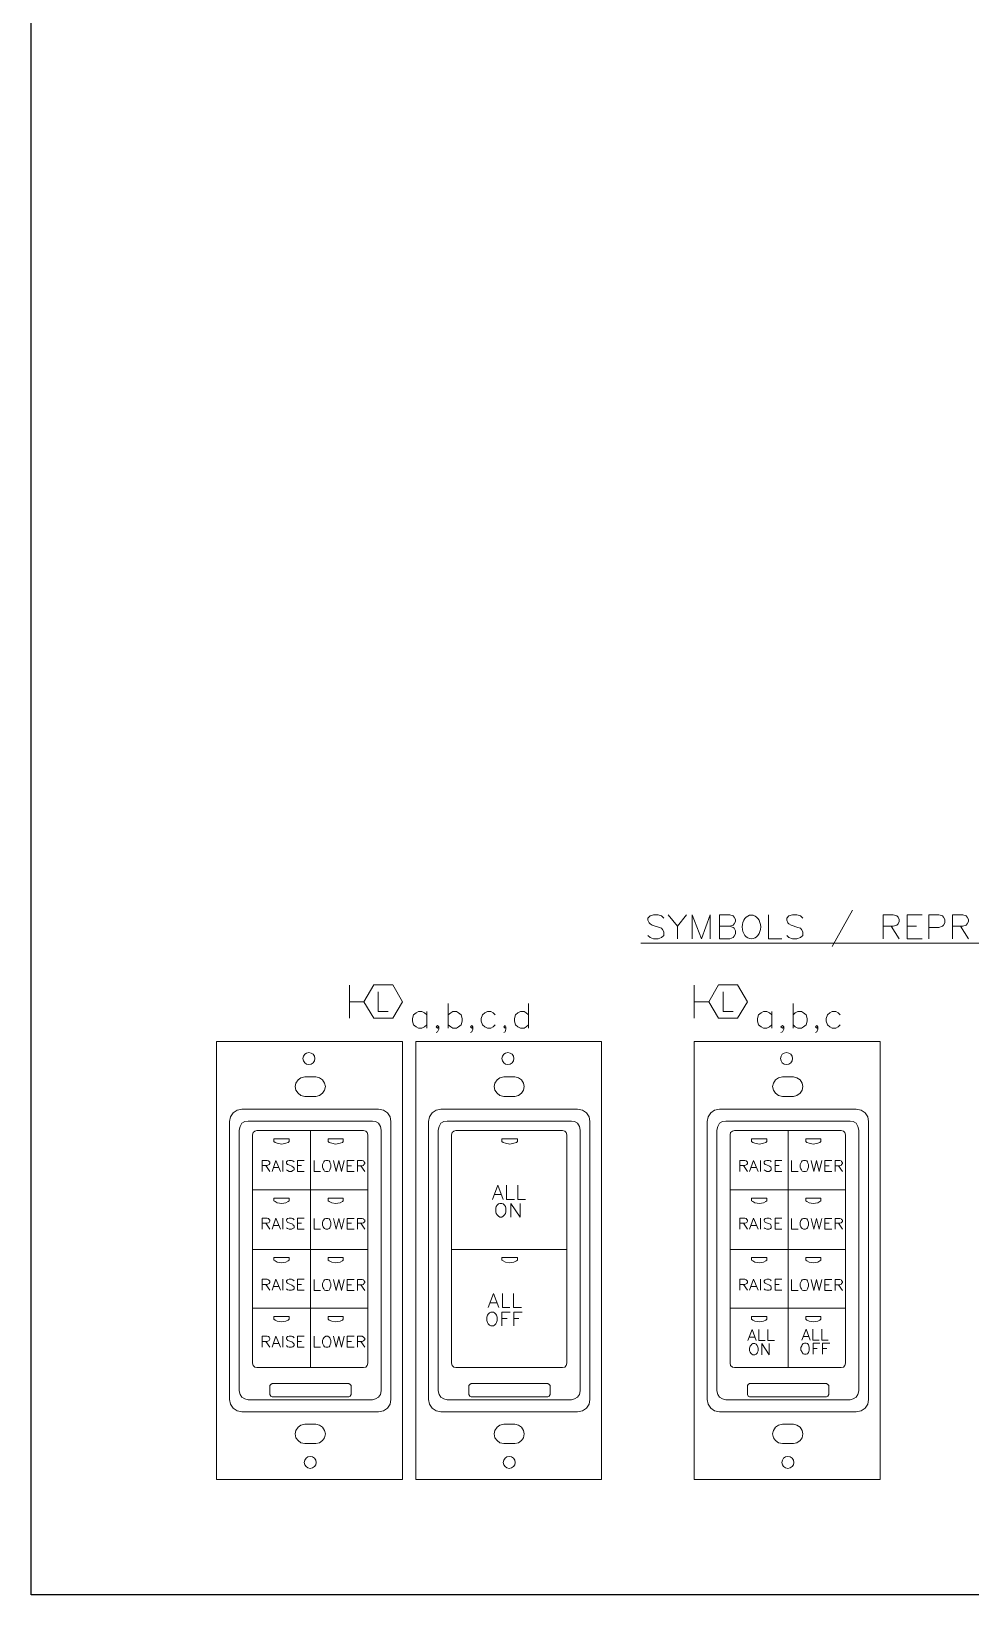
# Model space of a CAD drawing. Header units: millimetres. Extents: x 18 to 1108, y 70 to 669.
# Drawn here: x 298.8 to 388.8, y 70.3 to 219.9 of the extents above; entities that cross this region are included whole.
import ezdxf

# ---------------------------------------------------------------- set-up
doc = ezdxf.new("R2010")
doc.units = ezdxf.units.MM
doc.layers.add('0E-LITE-DEVC-WALL', color=7, linetype='Continuous')
doc.layers.add('0E-LITE-TEXT', color=7, linetype='Continuous')

msp = doc.modelspace()

# ---------------------------------------------------------------- linework, layer by layer
msp.add_lwpolyline([(298.84, 481.68), (492.4, 481.68), (492.4, 70.33), (298.84, 70.33)], close=True)
at = {"color": 7, "lineweight": 0}
for points in [[(316.59, 81.36), (316.59, 123.27), (334.37, 123.27), (334.37, 81.36)], [(335.64, 81.36), (335.64, 123.27), (353.42, 123.27), (353.42, 81.36)], [(362.31, 81.36), (362.31, 123.27), (380.09, 123.27), (380.09, 81.36)], [(326.08, 118.02), (326.42, 118.11), (326.71, 118.32), (326.92, 118.61), (327.01, 118.95), (326.92, 119.29), (326.71, 119.59), (326.42, 119.8), (326.08, 119.88), (325.91, 119.88), (325.53, 119.88), (325.19, 119.88), (325.02, 119.88), (324.64, 119.8), (324.38, 119.59), (324.17, 119.29), (324.09, 118.95), (324.17, 118.61), (324.38, 118.32), (324.64, 118.11), (325.02, 118.02), (325.19, 118.02), (325.53, 118.02), (325.91, 118.02)], [(345.13, 118.02), (345.47, 118.11), (345.76, 118.32), (345.97, 118.61), (346.02, 118.95), (345.97, 119.29), (345.76, 119.59), (345.47, 119.8), (345.13, 119.88), (344.96, 119.88), (344.58, 119.88), (344.24, 119.88), (344.07, 119.88), (343.69, 119.8), (343.43, 119.59), (343.22, 119.29), (343.14, 118.95), (343.22, 118.61), (343.43, 118.32), (343.69, 118.11), (344.07, 118.02), (344.24, 118.02), (344.58, 118.02), (344.96, 118.02)], [(371.8, 118.02), (372.14, 118.11), (372.43, 118.32), (372.64, 118.61), (372.69, 118.95), (372.64, 119.29), (372.43, 119.59), (372.14, 119.8), (371.8, 119.88), (371.63, 119.88), (371.25, 119.88), (370.91, 119.88), (370.74, 119.88), (370.36, 119.8), (370.1, 119.59), (369.89, 119.29), (369.81, 118.95), (369.89, 118.61), (370.1, 118.32), (370.36, 118.11), (370.74, 118.02), (370.91, 118.02), (371.25, 118.02), (371.63, 118.02)], [(319.01, 116.79), (318.54, 116.71), (318.16, 116.45), (317.91, 116.07), (317.82, 115.61), (317.82, 115.57), (317.82, 115.31), (317.82, 114.97), (317.82, 114.47), (317.82, 113.87), (317.82, 113.15), (317.82, 112.35), (317.82, 111.46), (317.82, 109.47), (317.82, 107.23), (317.82, 102.32), (317.82, 97.45), (317.82, 95.2), (317.82, 93.17), (317.82, 92.28), (317.82, 91.48), (317.82, 90.76), (317.82, 90.17), (317.82, 89.7), (317.82, 89.32), (317.82, 89.11), (317.82, 89.02), (317.91, 88.56), (318.16, 88.18), (318.54, 87.92), (319.01, 87.84), (319.13, 87.84), (319.56, 87.84), (320.19, 87.84), (321.04, 87.84), (322.01, 87.84), (323.16, 87.84), (325.53, 87.84), (327.94, 87.84), (329.04, 87.84), (330.06, 87.84), (330.9, 87.84), (331.54, 87.84), (331.96, 87.84), (332.09, 87.84), (332.55, 87.92), (332.94, 88.18), (333.19, 88.56), (333.27, 89.02), (333.27, 89.11), (333.27, 89.32), (333.27, 89.7), (333.27, 90.17), (333.27, 90.76), (333.27, 91.48), (333.27, 92.28), (333.27, 93.17), (333.27, 95.2), (333.27, 97.45), (333.27, 102.32), (333.27, 107.23), (333.27, 109.47), (333.27, 111.46), (333.27, 112.35), (333.27, 113.15), (333.27, 113.87), (333.27, 114.47), (333.27, 114.97), (333.27, 115.31), (333.27, 115.57), (333.27, 115.61), (333.19, 116.07), (332.94, 116.45), (332.55, 116.71), (332.09, 116.79), (331.96, 116.79), (331.54, 116.79), (330.9, 116.79), (330.06, 116.79), (329.04, 116.79), (327.94, 116.79), (325.53, 116.79), (323.16, 116.79), (322.01, 116.79), (321.04, 116.79), (320.19, 116.79), (319.56, 116.79), (319.13, 116.79)], [(338.06, 116.79), (337.59, 116.71), (337.21, 116.45), (336.96, 116.07), (336.87, 115.61), (336.87, 115.57), (336.87, 115.31), (336.87, 114.97), (336.87, 114.47), (336.87, 113.87), (336.87, 113.15), (336.87, 112.35), (336.87, 111.46), (336.87, 109.47), (336.87, 107.23), (336.87, 102.32), (336.87, 97.45), (336.87, 95.2), (336.87, 93.17), (336.87, 92.28), (336.87, 91.48), (336.87, 90.76), (336.87, 90.17), (336.87, 89.7), (336.87, 89.32), (336.87, 89.11), (336.87, 89.02), (336.96, 88.56), (337.21, 88.18), (337.59, 87.92), (338.06, 87.84), (338.18, 87.84), (338.61, 87.84), (339.24, 87.84), (340.09, 87.84), (341.06, 87.84), (342.21, 87.84), (344.58, 87.84), (346.99, 87.84), (348.09, 87.84), (349.11, 87.84), (349.91, 87.84), (350.59, 87.84), (351.01, 87.84), (351.14, 87.84), (351.6, 87.92), (351.99, 88.18), (352.24, 88.56), (352.32, 89.02), (352.32, 89.11), (352.32, 89.32), (352.32, 89.7), (352.32, 90.17), (352.32, 90.76), (352.32, 91.48), (352.32, 92.28), (352.32, 93.17), (352.32, 95.2), (352.32, 97.45), (352.32, 102.32), (352.32, 107.23), (352.32, 109.47), (352.32, 111.46), (352.32, 112.35), (352.32, 113.15), (352.32, 113.87), (352.32, 114.47), (352.32, 114.97), (352.32, 115.31), (352.32, 115.57), (352.32, 115.61), (352.24, 116.07), (351.99, 116.45), (351.6, 116.71), (351.14, 116.79), (351.01, 116.79), (350.59, 116.79), (349.91, 116.79), (349.11, 116.79), (348.09, 116.79), (346.99, 116.79), (344.58, 116.79), (342.21, 116.79), (341.06, 116.79), (340.09, 116.79), (339.24, 116.79), (338.61, 116.79), (338.18, 116.79)], [(364.73, 116.79), (364.26, 116.71), (363.88, 116.45), (363.63, 116.07), (363.54, 115.61), (363.54, 115.57), (363.54, 115.31), (363.54, 114.97), (363.54, 114.47), (363.54, 113.87), (363.54, 113.15), (363.54, 112.35), (363.54, 111.46), (363.54, 109.47), (363.54, 107.23), (363.54, 102.32), (363.54, 97.45), (363.54, 95.2), (363.54, 93.17), (363.54, 92.28), (363.54, 91.48), (363.54, 90.76), (363.54, 90.17), (363.54, 89.7), (363.54, 89.32), (363.54, 89.11), (363.54, 89.02), (363.63, 88.56), (363.88, 88.18), (364.26, 87.92), (364.73, 87.84), (364.85, 87.84), (365.28, 87.84), (365.91, 87.84), (366.76, 87.84), (367.73, 87.84), (368.88, 87.84), (371.25, 87.84), (373.66, 87.84), (374.76, 87.84), (375.78, 87.84), (376.58, 87.84), (377.26, 87.84), (377.68, 87.84), (377.81, 87.84), (378.27, 87.92), (378.66, 88.18), (378.91, 88.56), (378.99, 89.02), (378.99, 89.11), (378.99, 89.32), (378.99, 89.7), (378.99, 90.17), (378.99, 90.76), (378.99, 91.48), (378.99, 92.28), (378.99, 93.17), (378.99, 95.2), (378.99, 97.45), (378.99, 102.32), (378.99, 107.23), (378.99, 109.47), (378.99, 111.46), (378.99, 112.35), (378.99, 113.15), (378.99, 113.87), (378.99, 114.47), (378.99, 114.97), (378.99, 115.31), (378.99, 115.57), (378.99, 115.61), (378.91, 116.07), (378.66, 116.45), (378.27, 116.71), (377.81, 116.79), (377.68, 116.79), (377.26, 116.79), (376.58, 116.79), (375.78, 116.79), (374.76, 116.79), (373.66, 116.79), (371.25, 116.79), (368.88, 116.79), (367.73, 116.79), (366.76, 116.79), (365.91, 116.79), (365.28, 116.79), (364.85, 116.79)], [(331.5, 88.98), (331.79, 89.07), (332.09, 89.23), (332.26, 89.49), (332.34, 89.83), (332.34, 114.8), (332.26, 115.14), (332.09, 115.44), (331.79, 115.61), (331.5, 115.65), (319.6, 115.65), (319.3, 115.61), (319.01, 115.44), (318.84, 115.14), (318.75, 114.8), (318.75, 89.83), (318.84, 89.49), (319.01, 89.23), (319.3, 89.07), (319.6, 88.98)], [(350.55, 88.98), (350.84, 89.07), (351.14, 89.23), (351.31, 89.49), (351.39, 89.83), (351.39, 114.8), (351.31, 115.14), (351.14, 115.44), (350.84, 115.61), (350.55, 115.65), (338.65, 115.65), (338.35, 115.61), (338.06, 115.44), (337.89, 115.14), (337.8, 114.8), (337.8, 89.83), (337.89, 89.49), (338.06, 89.23), (338.35, 89.07), (338.65, 88.98)], [(377.22, 88.98), (377.51, 89.07), (377.81, 89.23), (377.98, 89.49), (378.06, 89.83), (378.06, 114.8), (377.98, 115.14), (377.81, 115.44), (377.51, 115.61), (377.22, 115.65), (365.32, 115.65), (365.02, 115.61), (364.73, 115.44), (364.56, 115.14), (364.47, 114.8), (364.47, 89.83), (364.56, 89.49), (364.73, 89.23), (365.02, 89.07), (365.32, 88.98)], [(330.65, 92.07), (330.86, 92.11), (330.99, 92.28), (331.07, 92.49), (331.07, 114.34), (330.99, 114.55), (330.86, 114.68), (330.65, 114.76), (320.45, 114.76), (320.24, 114.68), (320.07, 114.55), (320.02, 114.34), (320.02, 92.49), (320.07, 92.28), (320.24, 92.11), (320.45, 92.07)], [(322.82, 113.45), (322.39, 113.53), (322.18, 113.62), (322.06, 113.7), (322.06, 113.75), (322.06, 113.96), (322.23, 113.96), (322.82, 113.96), (323.41, 113.96), (323.54, 113.96), (323.54, 113.75), (323.54, 113.7), (323.45, 113.62), (323.2, 113.53)], [(327.98, 113.45), (327.6, 113.53), (327.35, 113.62), (327.26, 113.7), (327.26, 113.75), (327.26, 113.96), (327.39, 113.96), (327.98, 113.96), (328.58, 113.96), (328.7, 113.96), (328.7, 113.75), (328.7, 113.7), (328.62, 113.62), (328.41, 113.53)], [(349.7, 92.07), (349.91, 92.11), (350.04, 92.28), (350.12, 92.49), (350.12, 114.34), (350.04, 114.55), (349.91, 114.68), (349.7, 114.76), (339.5, 114.76), (339.29, 114.68), (339.12, 114.55), (339.07, 114.34), (339.07, 92.49), (339.12, 92.28), (339.29, 92.11), (339.5, 92.07)], [(344.66, 113.45), (344.24, 113.53), (344.03, 113.62), (343.9, 113.7), (343.9, 113.75), (343.9, 113.96), (344.07, 113.96), (344.66, 113.96), (345.25, 113.96), (345.38, 113.96), (345.38, 113.75), (345.38, 113.7), (345.3, 113.62), (345.04, 113.53)], [(376.37, 92.07), (376.58, 92.11), (376.71, 92.28), (376.79, 92.49), (376.79, 114.34), (376.71, 114.55), (376.58, 114.68), (376.37, 114.76), (366.17, 114.76), (365.96, 114.68), (365.79, 114.55), (365.74, 114.34), (365.74, 92.49), (365.79, 92.28), (365.96, 92.11), (366.17, 92.07)], [(368.54, 113.45), (368.11, 113.53), (367.9, 113.62), (367.78, 113.7), (367.78, 113.75), (367.78, 113.96), (367.95, 113.96), (368.54, 113.96), (369.13, 113.96), (369.26, 113.96), (369.26, 113.75), (369.26, 113.7), (369.17, 113.62), (368.92, 113.53)], [(373.7, 113.45), (373.32, 113.53), (373.07, 113.62), (372.98, 113.7), (372.98, 113.75), (372.98, 113.96), (373.11, 113.96), (373.7, 113.96), (374.3, 113.96), (374.42, 113.96), (374.42, 113.75), (374.42, 113.7), (374.34, 113.62), (374.13, 113.53)], [(322.82, 107.78), (322.39, 107.82), (322.18, 107.95), (322.06, 108.03), (322.06, 108.07), (322.06, 108.28), (322.23, 108.28), (322.82, 108.28), (323.41, 108.28), (323.54, 108.28), (323.54, 108.07), (323.54, 108.03), (323.45, 107.95), (323.2, 107.82)], [(327.98, 107.78), (327.6, 107.82), (327.35, 107.95), (327.26, 108.03), (327.26, 108.07), (327.26, 108.28), (327.39, 108.28), (327.98, 108.28), (328.58, 108.28), (328.7, 108.28), (328.7, 108.07), (328.7, 108.03), (328.62, 107.95), (328.41, 107.82)], [(368.54, 107.78), (368.11, 107.82), (367.9, 107.95), (367.78, 108.03), (367.78, 108.07), (367.78, 108.28), (367.95, 108.28), (368.54, 108.28), (369.13, 108.28), (369.26, 108.28), (369.26, 108.07), (369.26, 108.03), (369.17, 107.95), (368.92, 107.82)], [(373.7, 107.78), (373.32, 107.82), (373.07, 107.95), (372.98, 108.03), (372.98, 108.07), (372.98, 108.28), (373.11, 108.28), (373.7, 108.28), (374.3, 108.28), (374.42, 108.28), (374.42, 108.07), (374.42, 108.03), (374.34, 107.95), (374.13, 107.82)], [(322.82, 102.1), (322.39, 102.15), (322.18, 102.27), (322.06, 102.36), (322.06, 102.4), (322.06, 102.57), (322.06, 102.61), (322.23, 102.61), (322.82, 102.61), (323.41, 102.61), (323.54, 102.61), (323.54, 102.57), (323.54, 102.4), (323.54, 102.36), (323.45, 102.27), (323.2, 102.15)], [(327.98, 102.1), (327.6, 102.15), (327.35, 102.27), (327.26, 102.36), (327.26, 102.4), (327.26, 102.57), (327.26, 102.61), (327.39, 102.61), (327.98, 102.61), (328.58, 102.61), (328.7, 102.61), (328.7, 102.57), (328.7, 102.4), (328.7, 102.36), (328.62, 102.27), (328.41, 102.15)], [(344.66, 102.1), (344.24, 102.15), (344.03, 102.27), (343.9, 102.36), (343.9, 102.4), (343.9, 102.57), (343.9, 102.61), (344.07, 102.61), (344.66, 102.61), (345.25, 102.61), (345.38, 102.61), (345.38, 102.57), (345.38, 102.4), (345.38, 102.36), (345.3, 102.27), (345.04, 102.15)], [(368.54, 102.1), (368.11, 102.15), (367.9, 102.27), (367.78, 102.36), (367.78, 102.4), (367.78, 102.57), (367.78, 102.61), (367.95, 102.61), (368.54, 102.61), (369.13, 102.61), (369.26, 102.61), (369.26, 102.57), (369.26, 102.4), (369.26, 102.36), (369.17, 102.27), (368.92, 102.15)], [(373.7, 102.1), (373.32, 102.15), (373.07, 102.27), (372.98, 102.36), (372.98, 102.4), (372.98, 102.57), (372.98, 102.61), (373.11, 102.61), (373.7, 102.61), (374.3, 102.61), (374.42, 102.61), (374.42, 102.57), (374.42, 102.4), (374.42, 102.36), (374.34, 102.27), (374.13, 102.15)], [(322.82, 96.43), (322.39, 96.52), (322.18, 96.6), (322.06, 96.69), (322.06, 96.73), (322.06, 96.94), (322.23, 96.94), (322.82, 96.94), (323.41, 96.94), (323.54, 96.94), (323.54, 96.73), (323.54, 96.69), (323.45, 96.6), (323.2, 96.52)], [(327.98, 96.43), (327.6, 96.52), (327.35, 96.6), (327.26, 96.69), (327.26, 96.73), (327.26, 96.94), (327.39, 96.94), (327.98, 96.94), (328.58, 96.94), (328.7, 96.94), (328.7, 96.73), (328.7, 96.69), (328.62, 96.6), (328.41, 96.52)], [(368.54, 96.43), (368.11, 96.52), (367.9, 96.6), (367.78, 96.69), (367.78, 96.73), (367.78, 96.94), (367.95, 96.94), (368.54, 96.94), (369.13, 96.94), (369.26, 96.94), (369.26, 96.73), (369.26, 96.69), (369.17, 96.6), (368.92, 96.52)], [(373.7, 96.43), (373.32, 96.52), (373.07, 96.6), (372.98, 96.69), (372.98, 96.73), (372.98, 96.94), (373.11, 96.94), (373.7, 96.94), (374.3, 96.94), (374.42, 96.94), (374.42, 96.73), (374.42, 96.69), (374.34, 96.6), (374.13, 96.52)], [(329.25, 89.28), (329.38, 89.32), (329.46, 89.49), (329.46, 90.34), (329.38, 90.46), (329.25, 90.55), (321.89, 90.55), (321.76, 90.46), (321.67, 90.34), (321.67, 89.49), (321.76, 89.32), (321.89, 89.28)], [(348.3, 89.28), (348.43, 89.32), (348.51, 89.49), (348.51, 90.34), (348.43, 90.46), (348.3, 90.55), (340.94, 90.55), (340.81, 90.46), (340.72, 90.34), (340.72, 89.49), (340.81, 89.32), (340.94, 89.28)], [(374.97, 89.28), (375.1, 89.32), (375.18, 89.49), (375.18, 90.34), (375.1, 90.46), (374.97, 90.55), (367.61, 90.55), (367.48, 90.46), (367.39, 90.34), (367.39, 89.49), (367.48, 89.32), (367.61, 89.28)], [(326.08, 84.79), (326.42, 84.87), (326.71, 85.09), (326.92, 85.34), (327.01, 85.72), (326.92, 86.06), (326.71, 86.36), (326.42, 86.57), (326.08, 86.65), (325.91, 86.65), (325.53, 86.65), (325.19, 86.65), (325.02, 86.65), (324.64, 86.57), (324.38, 86.36), (324.17, 86.06), (324.09, 85.72), (324.17, 85.34), (324.38, 85.09), (324.64, 84.87), (325.02, 84.79), (325.19, 84.79), (325.53, 84.79), (325.91, 84.79)], [(345.13, 84.79), (345.47, 84.87), (345.76, 85.09), (345.97, 85.34), (346.02, 85.72), (345.97, 86.06), (345.76, 86.36), (345.47, 86.57), (345.13, 86.65), (344.96, 86.65), (344.58, 86.65), (344.24, 86.65), (344.07, 86.65), (343.69, 86.57), (343.43, 86.36), (343.22, 86.06), (343.14, 85.72), (343.22, 85.34), (343.43, 85.09), (343.69, 84.87), (344.07, 84.79), (344.24, 84.79), (344.58, 84.79), (344.96, 84.79)], [(371.8, 84.79), (372.14, 84.87), (372.43, 85.09), (372.64, 85.34), (372.69, 85.72), (372.64, 86.06), (372.43, 86.36), (372.14, 86.57), (371.8, 86.65), (371.63, 86.65), (371.25, 86.65), (370.91, 86.65), (370.74, 86.65), (370.36, 86.57), (370.1, 86.36), (369.89, 86.06), (369.81, 85.72), (369.89, 85.34), (370.1, 85.09), (370.36, 84.87), (370.74, 84.79), (370.91, 84.79), (371.25, 84.79), (371.63, 84.79)]]:
    msp.add_lwpolyline(points, close=True, dxfattribs=at)
for points in [[(325.57, 114.76), (325.57, 112.22), (325.57, 109.47), (325.57, 106.59), (325.57, 103.63), (325.57, 97.66), (325.57, 94.78), (325.57, 92.07)], [(371.29, 114.76), (371.29, 112.22), (371.29, 109.47), (371.29, 106.59), (371.29, 103.63), (371.29, 97.66), (371.29, 94.78), (371.29, 92.07)], [(320.02, 109.09), (331.07, 109.09)], [(365.74, 109.09), (376.79, 109.09)], [(320.02, 103.37), (331.07, 103.37)], [(339.07, 103.37), (350.12, 103.37)], [(365.74, 103.37), (376.79, 103.37)], [(320.02, 97.74), (331.07, 97.74)], [(365.74, 97.74), (376.79, 97.74)]]:
    msp.add_lwpolyline(points, dxfattribs=at)
for centre in [(325.42, 121.64), (344.47, 121.64), (371.14, 121.64), (325.55, 82.99), (344.6, 82.99), (371.27, 82.99)]:
    msp.add_circle(centre, 0.572, dxfattribs=at)
at = {"layer": '0E-LITE-DEVC-WALL', "color": 7, "lineweight": 0}
for points in [[(330.69, 127.08), (331.62, 125.51), (333.44, 125.51), (334.37, 127.08), (333.44, 128.69), (331.62, 128.69)], [(363.71, 127.08), (364.64, 125.51), (366.46, 125.51), (367.39, 127.08), (366.46, 128.69), (364.64, 128.69)]]:
    msp.add_lwpolyline(points, close=True, dxfattribs=at)
for points in [[(329.29, 128.65), (329.29, 125.51)], [(332.05, 128.01), (332.05, 126.15), (333.02, 126.15)], [(362.31, 128.65), (362.31, 125.51)], [(365.07, 128.01), (365.07, 126.15), (366.04, 126.15)], [(330.69, 127.08), (329.29, 127.08)], [(363.71, 127.08), (362.31, 127.08)]]:
    msp.add_lwpolyline(points, dxfattribs=at)
at = {"layer": '0E-LITE-TEXT', "color": 7, "lineweight": 0}
for points in [[(359.39, 135.08), (359.18, 135.29), (358.84, 135.38), (358.42, 135.38), (358.08, 135.29), (357.87, 135.08), (357.87, 134.87), (358, 134.62), (358.08, 134.53), (358.29, 134.4), (358.97, 134.19), (359.18, 134.11), (359.27, 133.98), (359.39, 133.77), (359.39, 133.43), (359.18, 133.22), (358.84, 133.09), (358.42, 133.09), (358.08, 133.22), (357.87, 133.43)], [(359.82, 135.38), (360.71, 134.32), (360.71, 133.09)], [(361.55, 135.38), (360.71, 134.32)], [(362.1, 133.09), (362.1, 135.38), (362.99, 133.09), (363.84, 135.38), (363.84, 133.09)], [(365.7, 134.32), (366.04, 134.19), (366.12, 134.11), (366.25, 133.85), (366.25, 133.56), (366.12, 133.35), (366.04, 133.22), (365.7, 133.09), (364.73, 133.09), (364.73, 135.38), (365.7, 135.38), (366.04, 135.29), (366.12, 135.17), (366.25, 134.95), (366.25, 134.74), (366.12, 134.53), (366.04, 134.4), (365.7, 134.32), (364.73, 134.32)], [(369.43, 135.38), (369.43, 133.09), (370.7, 133.09)], [(372.69, 135.08), (372.47, 135.29), (372.14, 135.38), (371.71, 135.38), (371.37, 135.29), (371.16, 135.08), (371.16, 134.87), (371.25, 134.62), (371.37, 134.53), (371.59, 134.4), (372.22, 134.19), (372.47, 134.11), (372.56, 133.98), (372.69, 133.77), (372.69, 133.43), (372.47, 133.22), (372.14, 133.09), (371.71, 133.09), (371.37, 133.22), (371.16, 133.43)], [(377.47, 135.84), (375.52, 132.37)], [(380.39, 133.09), (380.39, 135.38), (381.36, 135.38), (381.7, 135.29), (381.83, 135.17), (381.92, 134.95), (381.92, 134.74), (381.83, 134.53), (381.7, 134.4), (381.36, 134.32), (380.39, 134.32)], [(382.68, 133.09), (382.68, 135.38), (384.12, 135.38)], [(384.75, 133.09), (384.75, 135.38), (385.73, 135.38), (386.06, 135.29), (386.15, 135.17), (386.28, 134.95), (386.28, 134.62), (386.15, 134.4), (386.06, 134.32), (385.73, 134.19), (384.75, 134.19)], [(387.04, 133.09), (387.04, 135.38), (388.01, 135.38), (388.35, 135.29), (388.43, 135.17), (388.56, 134.95), (388.56, 134.74), (388.43, 134.53), (388.35, 134.4), (388.01, 134.32), (387.04, 134.32)], [(381.15, 134.32), (381.92, 133.09)], [(382.68, 134.32), (383.57, 134.32)], [(387.8, 134.32), (388.56, 133.09)], [(357.19, 132.67), (438.51, 132.67)], [(382.68, 133.09), (384.12, 133.09)], [(336.7, 125.81), (336.49, 126.02), (336.24, 126.15), (335.9, 126.15), (335.69, 126.02), (335.43, 125.81), (335.35, 125.47), (335.35, 125.22), (335.43, 124.88), (335.69, 124.67), (335.9, 124.54), (336.24, 124.54), (336.49, 124.67), (336.7, 124.88)], [(336.7, 126.15), (336.7, 124.54)], [(338.74, 126.91), (338.74, 124.54)], [(338.74, 125.81), (338.99, 126.02), (339.2, 126.15), (339.54, 126.15), (339.75, 126.02), (340.01, 125.81), (340.09, 125.47), (340.09, 125.22), (340.01, 124.88), (339.75, 124.67), (339.54, 124.54), (339.2, 124.54), (338.99, 124.67), (338.74, 124.88)], [(343.26, 125.81), (343.05, 126.02), (342.84, 126.15), (342.5, 126.15), (342.25, 126.02), (342.04, 125.81), (341.91, 125.47), (341.91, 125.22), (342.04, 124.88), (342.25, 124.67), (342.5, 124.54), (342.84, 124.54), (343.05, 124.67), (343.26, 124.88)], [(346.44, 125.81), (346.23, 126.02), (346.02, 126.15), (345.68, 126.15), (345.42, 126.02), (345.21, 125.81), (345.09, 125.47), (345.09, 125.22), (345.21, 124.88), (345.42, 124.67), (345.68, 124.54), (346.02, 124.54), (346.23, 124.67), (346.44, 124.88)], [(346.44, 126.91), (346.44, 124.54)], [(369.72, 125.81), (369.51, 126.02), (369.26, 126.15), (368.92, 126.15), (368.71, 126.02), (368.45, 125.81), (368.37, 125.47), (368.37, 125.22), (368.45, 124.88), (368.71, 124.67), (368.92, 124.54), (369.26, 124.54), (369.51, 124.67), (369.72, 124.88)], [(369.72, 126.15), (369.72, 124.54)], [(371.76, 126.91), (371.76, 124.54)], [(371.76, 125.81), (371.97, 126.02), (372.22, 126.15), (372.56, 126.15), (372.77, 126.02), (373.03, 125.81), (373.11, 125.47), (373.11, 125.22), (373.03, 124.88), (372.77, 124.67), (372.56, 124.54), (372.22, 124.54), (371.97, 124.67), (371.76, 124.88)], [(376.28, 125.81), (376.07, 126.02), (375.86, 126.15), (375.52, 126.15), (375.27, 126.02), (375.06, 125.81), (374.93, 125.47), (374.93, 125.22), (375.06, 124.88), (375.27, 124.67), (375.52, 124.54), (375.86, 124.54), (376.07, 124.67), (376.28, 124.88)], [(337.85, 124.67), (337.72, 124.54), (337.59, 124.67), (337.72, 124.79), (337.85, 124.67), (337.85, 124.46), (337.72, 124.2), (337.59, 124.12)], [(341.11, 124.67), (341.02, 124.54), (340.89, 124.67), (341.02, 124.79), (341.11, 124.67), (341.11, 124.46), (341.02, 124.2), (340.89, 124.12)], [(344.28, 124.67), (344.2, 124.54), (344.07, 124.67), (344.2, 124.79), (344.28, 124.67), (344.28, 124.46), (344.2, 124.2), (344.07, 124.12)], [(370.87, 124.67), (370.74, 124.54), (370.61, 124.67), (370.74, 124.79), (370.87, 124.67), (370.87, 124.46), (370.74, 124.2), (370.61, 124.12)], [(374.13, 124.67), (374.04, 124.54), (373.91, 124.67), (374.04, 124.79), (374.13, 124.67), (374.13, 124.46), (374.04, 124.2), (373.91, 124.12)], [(320.96, 110.82), (320.96, 111.88), (321.42, 111.88), (321.55, 111.84), (321.63, 111.8), (321.67, 111.71), (321.67, 111.59), (321.63, 111.5), (321.55, 111.46), (321.42, 111.42), (320.96, 111.42)], [(321.29, 111.42), (321.67, 110.82)], [(321.89, 110.82), (322.27, 111.88), (322.69, 110.82)], [(322.01, 111.21), (322.52, 111.21)], [(322.94, 111.88), (322.94, 110.82)], [(324, 111.76), (323.88, 111.84), (323.75, 111.88), (323.54, 111.88), (323.37, 111.84), (323.28, 111.76), (323.28, 111.63), (323.33, 111.54), (323.37, 111.5), (323.5, 111.46), (323.79, 111.33), (323.88, 111.29), (323.92, 111.25), (324, 111.16), (324, 110.99), (323.88, 110.91), (323.75, 110.82), (323.54, 110.82), (323.37, 110.91), (323.28, 110.99)], [(324.34, 110.82), (324.34, 111.88), (324.98, 111.88)], [(324.34, 111.42), (324.72, 111.42)], [(324.34, 110.82), (324.98, 110.82)], [(325.91, 111.88), (325.91, 110.82), (326.54, 110.82)], [(327.77, 111.88), (328.02, 110.82), (328.28, 111.88), (328.53, 110.82), (328.79, 111.88)], [(329.08, 110.82), (329.08, 111.88), (329.76, 111.88)], [(329.08, 111.37), (329.51, 111.37)], [(329.08, 110.82), (329.76, 110.82)], [(330.06, 110.82), (330.06, 111.88), (330.52, 111.88), (330.65, 111.84), (330.69, 111.8), (330.78, 111.67), (330.78, 111.59), (330.69, 111.5), (330.65, 111.42), (330.52, 111.37), (330.06, 111.37)], [(330.4, 111.37), (330.78, 110.82)], [(366.68, 110.82), (366.68, 111.88), (367.14, 111.88), (367.27, 111.84), (367.35, 111.8), (367.39, 111.71), (367.39, 111.59), (367.35, 111.5), (367.27, 111.46), (367.14, 111.42), (366.68, 111.42)], [(367.01, 111.42), (367.39, 110.82)], [(367.61, 110.82), (367.99, 111.88), (368.41, 110.82)], [(367.73, 111.21), (368.24, 111.21)], [(368.66, 111.88), (368.66, 110.82)], [(369.68, 111.76), (369.6, 111.84), (369.47, 111.88), (369.26, 111.88), (369.09, 111.84), (369, 111.76), (369, 111.63), (369.05, 111.54), (369.09, 111.5), (369.22, 111.46), (369.51, 111.33), (369.6, 111.29), (369.64, 111.25), (369.68, 111.16), (369.68, 110.99), (369.6, 110.91), (369.47, 110.82), (369.26, 110.82), (369.09, 110.91), (369, 110.99)], [(370.06, 110.82), (370.06, 111.88), (370.7, 111.88)], [(370.06, 111.42), (370.44, 111.42)], [(370.06, 110.82), (370.7, 110.82)], [(371.63, 111.88), (371.63, 110.82), (372.26, 110.82)], [(373.49, 111.88), (373.74, 110.82), (374, 111.88), (374.25, 110.82), (374.51, 111.88)], [(374.8, 110.82), (374.8, 111.88), (375.48, 111.88)], [(374.8, 111.37), (375.23, 111.37)], [(374.8, 110.82), (375.48, 110.82)], [(375.78, 110.82), (375.78, 111.88), (376.24, 111.88), (376.37, 111.84), (376.41, 111.8), (376.5, 111.67), (376.5, 111.59), (376.41, 111.5), (376.37, 111.42), (376.24, 111.37), (375.78, 111.37)], [(376.12, 111.37), (376.5, 110.82)], [(343.01, 108.16), (343.52, 109.51), (344.03, 108.16)], [(344.32, 109.51), (344.32, 108.16), (345.09, 108.16)], [(345.42, 109.51), (345.42, 108.16), (346.14, 108.16)], [(343.22, 108.62), (343.82, 108.62)], [(344.75, 106.46), (344.75, 107.78), (345.64, 106.46), (345.64, 107.78)], [(320.96, 105.32), (320.96, 106.38), (321.42, 106.38), (321.55, 106.34), (321.63, 106.25), (321.67, 106.17), (321.67, 106.08), (321.63, 105.96), (321.55, 105.91), (321.42, 105.87), (320.96, 105.87)], [(321.89, 105.32), (322.27, 106.38), (322.69, 105.32)], [(322.94, 106.38), (322.94, 105.32)], [(324, 106.21), (323.88, 106.34), (323.75, 106.38), (323.54, 106.38), (323.37, 106.34), (323.28, 106.21), (323.28, 106.13), (323.33, 106), (323.37, 105.96), (323.5, 105.91), (323.79, 105.83), (323.88, 105.79), (323.92, 105.7), (324, 105.62), (324, 105.45), (323.88, 105.36), (323.75, 105.32), (323.54, 105.32), (323.37, 105.36), (323.28, 105.45)], [(324.34, 105.32), (324.34, 106.38), (324.98, 106.38)], [(325.91, 106.34), (325.91, 105.32), (326.54, 105.32)], [(327.77, 106.34), (328.02, 105.32), (328.28, 106.34), (328.53, 105.32), (328.79, 106.34)], [(329.08, 105.32), (329.08, 106.34), (329.76, 106.34)], [(330.06, 105.32), (330.06, 106.34), (330.52, 106.34), (330.65, 106.29), (330.69, 106.25), (330.78, 106.17), (330.78, 106.04), (330.69, 105.96), (330.65, 105.91), (330.52, 105.87), (330.06, 105.87)], [(366.68, 105.32), (366.68, 106.38), (367.14, 106.38), (367.27, 106.34), (367.35, 106.25), (367.39, 106.17), (367.39, 106.08), (367.35, 105.96), (367.27, 105.91), (367.14, 105.87), (366.68, 105.87)], [(367.61, 105.32), (367.99, 106.38), (368.41, 105.32)], [(368.66, 106.38), (368.66, 105.32)], [(369.68, 106.21), (369.6, 106.34), (369.47, 106.38), (369.26, 106.38), (369.09, 106.34), (369, 106.21), (369, 106.13), (369.05, 106), (369.09, 105.96), (369.22, 105.91), (369.51, 105.83), (369.6, 105.79), (369.64, 105.7), (369.68, 105.62), (369.68, 105.45), (369.6, 105.36), (369.47, 105.32), (369.26, 105.32), (369.09, 105.36), (369, 105.45)], [(370.06, 105.32), (370.06, 106.38), (370.7, 106.38)], [(371.63, 106.34), (371.63, 105.32), (372.26, 105.32)], [(373.49, 106.34), (373.74, 105.32), (374, 106.34), (374.25, 105.32), (374.51, 106.34)], [(374.8, 105.32), (374.8, 106.34), (375.48, 106.34)], [(375.78, 105.32), (375.78, 106.34), (376.24, 106.34), (376.37, 106.29), (376.41, 106.25), (376.5, 106.17), (376.5, 106.04), (376.41, 105.96), (376.37, 105.91), (376.24, 105.87), (375.78, 105.87)], [(321.29, 105.87), (321.67, 105.32)], [(322.01, 105.66), (322.52, 105.66)], [(324.34, 105.87), (324.72, 105.87)], [(324.34, 105.32), (324.98, 105.32)], [(329.08, 105.87), (329.51, 105.87)], [(329.08, 105.32), (329.76, 105.32)], [(330.4, 105.87), (330.78, 105.32)], [(367.01, 105.87), (367.39, 105.32)], [(367.73, 105.66), (368.24, 105.66)], [(370.06, 105.87), (370.44, 105.87)], [(370.06, 105.32), (370.7, 105.32)], [(374.8, 105.87), (375.23, 105.87)], [(374.8, 105.32), (375.48, 105.32)], [(376.12, 105.87), (376.5, 105.32)], [(320.96, 99.48), (320.96, 100.54), (321.42, 100.54), (321.55, 100.45), (321.63, 100.41), (321.67, 100.33), (321.67, 100.2), (321.63, 100.11), (321.55, 100.07), (321.42, 100.03), (320.96, 100.03)], [(321.89, 99.48), (322.27, 100.54), (322.69, 99.48)], [(322.94, 100.54), (322.94, 99.48)], [(324, 100.37), (323.88, 100.45), (323.75, 100.54), (323.54, 100.54), (323.37, 100.45), (323.28, 100.37), (323.28, 100.28), (323.33, 100.16), (323.37, 100.11), (323.5, 100.07), (323.79, 99.94), (323.88, 99.9), (323.92, 99.86), (324, 99.78), (324, 99.61), (323.88, 99.52), (323.75, 99.48), (323.54, 99.48), (323.37, 99.52), (323.28, 99.61)], [(324.34, 99.48), (324.34, 100.54), (324.98, 100.54)], [(325.91, 100.5), (325.91, 99.44), (326.54, 99.44)], [(327.77, 100.5), (328.02, 99.44), (328.28, 100.5), (328.53, 99.44), (328.79, 100.5)], [(329.08, 99.44), (329.08, 100.5), (329.76, 100.5)], [(330.06, 99.44), (330.06, 100.5), (330.52, 100.5), (330.65, 100.45), (330.69, 100.41), (330.78, 100.28), (330.78, 100.2), (330.69, 100.11), (330.65, 100.03), (330.52, 99.99), (330.06, 99.99)], [(366.68, 99.48), (366.68, 100.54), (367.14, 100.54), (367.27, 100.45), (367.35, 100.41), (367.39, 100.33), (367.39, 100.2), (367.35, 100.11), (367.27, 100.07), (367.14, 100.03), (366.68, 100.03)], [(367.61, 99.48), (367.99, 100.54), (368.41, 99.48)], [(368.66, 100.54), (368.66, 99.48)], [(369.68, 100.37), (369.6, 100.45), (369.47, 100.54), (369.26, 100.54), (369.09, 100.45), (369, 100.37), (369, 100.28), (369.05, 100.16), (369.09, 100.11), (369.22, 100.07), (369.51, 99.94), (369.6, 99.9), (369.64, 99.86), (369.68, 99.78), (369.68, 99.61), (369.6, 99.52), (369.47, 99.48), (369.26, 99.48), (369.09, 99.52), (369, 99.61)], [(370.06, 99.48), (370.06, 100.54), (370.7, 100.54)], [(371.63, 100.5), (371.63, 99.44), (372.26, 99.44)], [(373.49, 100.5), (373.74, 99.44), (374, 100.5), (374.25, 99.44), (374.51, 100.5)], [(374.8, 99.44), (374.8, 100.5), (375.48, 100.5)], [(375.78, 99.44), (375.78, 100.5), (376.24, 100.5), (376.37, 100.45), (376.41, 100.41), (376.5, 100.28), (376.5, 100.2), (376.41, 100.11), (376.37, 100.03), (376.24, 99.99), (375.78, 99.99)], [(321.29, 100.03), (321.67, 99.48)], [(322.01, 99.82), (322.52, 99.82)], [(324.34, 100.03), (324.72, 100.03)], [(324.34, 99.48), (324.98, 99.48)], [(329.08, 99.99), (329.51, 99.99)], [(329.08, 99.44), (329.76, 99.44)], [(330.4, 99.99), (330.78, 99.44)], [(342.59, 97.83), (343.1, 99.14), (343.6, 97.83)], [(343.94, 99.14), (343.94, 97.83), (344.66, 97.83)], [(345, 99.14), (345, 97.83), (345.76, 97.83)], [(367.01, 100.03), (367.39, 99.48)], [(367.73, 99.82), (368.24, 99.82)], [(370.06, 100.03), (370.44, 100.03)], [(370.06, 99.48), (370.7, 99.48)], [(374.8, 99.99), (375.23, 99.99)], [(374.8, 99.44), (375.48, 99.44)], [(376.12, 99.99), (376.5, 99.44)], [(342.8, 98.25), (343.43, 98.25)], [(343.9, 96.05), (343.9, 97.36), (344.7, 97.36)], [(345.04, 96.05), (345.04, 97.36), (345.85, 97.36)], [(343.9, 96.77), (344.41, 96.77)], [(345.04, 96.77), (345.51, 96.77)], [(320.96, 94.02), (320.96, 95.08), (321.42, 95.08), (321.55, 95.03), (321.63, 94.99), (321.67, 94.86), (321.67, 94.78), (321.63, 94.65), (321.55, 94.61), (321.42, 94.57), (320.96, 94.57)], [(321.29, 94.57), (321.67, 94.02)], [(321.89, 94.02), (322.27, 95.08), (322.69, 94.02)], [(322.01, 94.36), (322.52, 94.36)], [(322.94, 95.08), (322.94, 94.02)], [(324, 94.91), (323.88, 95.03), (323.75, 95.08), (323.54, 95.08), (323.37, 95.03), (323.28, 94.91), (323.28, 94.82), (323.33, 94.74), (323.37, 94.65), (323.5, 94.61), (323.79, 94.53), (323.88, 94.48), (323.92, 94.4), (324, 94.31), (324, 94.19), (323.88, 94.06), (323.75, 94.02), (323.54, 94.02), (323.37, 94.06), (323.28, 94.19)], [(324.34, 94.02), (324.34, 95.08), (324.98, 95.08)], [(324.34, 94.57), (324.72, 94.57)], [(325.91, 95.08), (325.91, 94.02), (326.54, 94.02)], [(327.77, 95.08), (328.02, 94.02), (328.28, 95.08), (328.53, 94.02), (328.79, 95.08)], [(329.08, 94.02), (329.08, 95.08), (329.76, 95.08)], [(329.08, 94.57), (329.51, 94.57)], [(330.06, 94.02), (330.06, 95.08), (330.52, 95.08), (330.65, 94.99), (330.69, 94.95), (330.78, 94.86), (330.78, 94.74), (330.69, 94.65), (330.65, 94.61), (330.52, 94.57), (330.06, 94.57)], [(330.4, 94.57), (330.78, 94.02)], [(367.44, 94.65), (367.86, 95.71), (368.24, 94.65)], [(367.61, 94.99), (368.11, 94.99)], [(368.5, 95.71), (368.5, 94.65), (369.09, 94.65)], [(368.79, 93.3), (368.79, 94.36), (369.47, 93.3), (369.47, 94.36)], [(369.34, 95.71), (369.34, 94.65), (369.98, 94.65)], [(372.6, 94.7), (373.03, 95.75), (373.41, 94.7)], [(372.77, 95.03), (373.28, 95.03)], [(373.66, 95.75), (373.66, 94.7), (374.25, 94.7)], [(373.7, 93.34), (373.7, 94.4), (374.34, 94.4)], [(374.51, 95.75), (374.51, 94.7), (375.14, 94.7)], [(374.59, 93.34), (374.59, 94.4), (375.27, 94.4)], [(324.34, 94.02), (324.98, 94.02)], [(329.08, 94.02), (329.76, 94.02)], [(373.7, 93.89), (374.08, 93.89)], [(374.59, 93.89), (375.01, 93.89)]]:
    msp.add_lwpolyline(points, dxfattribs=at)
for points in [[(327.05, 111.88), (326.92, 111.84), (326.84, 111.76), (326.8, 111.63), (326.71, 111.5), (326.71, 111.25), (326.8, 111.08), (326.84, 110.99), (326.92, 110.87), (327.05, 110.82), (327.22, 110.82), (327.35, 110.87), (327.43, 110.99), (327.47, 111.08), (327.52, 111.25), (327.52, 111.5), (327.47, 111.63), (327.43, 111.76), (327.35, 111.84), (327.22, 111.88)], [(372.77, 111.88), (372.64, 111.84), (372.56, 111.76), (372.52, 111.63), (372.43, 111.5), (372.43, 111.25), (372.52, 111.08), (372.56, 110.99), (372.64, 110.87), (372.77, 110.82), (372.94, 110.82), (373.07, 110.87), (373.15, 110.99), (373.19, 111.08), (373.24, 111.25), (373.24, 111.5), (373.19, 111.63), (373.15, 111.76), (373.07, 111.84), (372.94, 111.88)], [(343.69, 107.78), (343.56, 107.73), (343.43, 107.61), (343.35, 107.48), (343.31, 107.31), (343.31, 106.97), (343.35, 106.8), (343.43, 106.68), (343.56, 106.55), (343.69, 106.46), (343.9, 106.46), (344.03, 106.55), (344.15, 106.68), (344.24, 106.8), (344.28, 106.97), (344.28, 107.31), (344.24, 107.48), (344.15, 107.61), (344.03, 107.73), (343.9, 107.78)], [(327.05, 106.34), (326.92, 106.29), (326.84, 106.21), (326.8, 106.13), (326.71, 105.96), (326.71, 105.7), (326.8, 105.53), (326.84, 105.45), (326.92, 105.36), (327.05, 105.32), (327.22, 105.32), (327.35, 105.36), (327.43, 105.45), (327.47, 105.53), (327.52, 105.7), (327.52, 105.96), (327.47, 106.13), (327.43, 106.21), (327.35, 106.29), (327.22, 106.34)], [(372.77, 106.34), (372.64, 106.29), (372.56, 106.21), (372.52, 106.13), (372.43, 105.96), (372.43, 105.7), (372.52, 105.53), (372.56, 105.45), (372.64, 105.36), (372.77, 105.32), (372.94, 105.32), (373.07, 105.36), (373.15, 105.45), (373.19, 105.53), (373.24, 105.7), (373.24, 105.96), (373.19, 106.13), (373.15, 106.21), (373.07, 106.29), (372.94, 106.34)], [(327.05, 100.5), (326.92, 100.45), (326.84, 100.37), (326.8, 100.24), (326.71, 100.11), (326.71, 99.86), (326.8, 99.69), (326.84, 99.61), (326.92, 99.48), (327.05, 99.44), (327.22, 99.44), (327.35, 99.48), (327.43, 99.61), (327.47, 99.69), (327.52, 99.86), (327.52, 100.11), (327.47, 100.24), (327.43, 100.37), (327.35, 100.45), (327.22, 100.5)], [(372.77, 100.5), (372.64, 100.45), (372.56, 100.37), (372.52, 100.24), (372.43, 100.11), (372.43, 99.86), (372.52, 99.69), (372.56, 99.61), (372.64, 99.48), (372.77, 99.44), (372.94, 99.44), (373.07, 99.48), (373.15, 99.61), (373.19, 99.69), (373.24, 99.86), (373.24, 100.11), (373.19, 100.24), (373.15, 100.37), (373.07, 100.45), (372.94, 100.5)], [(342.84, 97.36), (342.71, 97.32), (342.59, 97.19), (342.5, 97.07), (342.46, 96.9), (342.46, 96.56), (342.5, 96.39), (342.59, 96.26), (342.71, 96.13), (342.84, 96.05), (343.1, 96.05), (343.18, 96.13), (343.31, 96.26), (343.39, 96.39), (343.43, 96.56), (343.43, 96.9), (343.39, 97.07), (343.31, 97.19), (343.18, 97.32), (343.1, 97.36)], [(327.05, 95.08), (326.92, 94.99), (326.84, 94.91), (326.8, 94.82), (326.71, 94.65), (326.71, 94.4), (326.8, 94.27), (326.84, 94.15), (326.92, 94.06), (327.05, 94.02), (327.22, 94.02), (327.35, 94.06), (327.43, 94.15), (327.47, 94.27), (327.52, 94.4), (327.52, 94.65), (327.47, 94.82), (327.43, 94.91), (327.35, 94.99), (327.22, 95.08)], [(367.9, 94.36), (367.82, 94.31), (367.73, 94.19), (367.65, 94.1), (367.61, 93.93), (367.61, 93.68), (367.65, 93.55), (367.73, 93.43), (367.82, 93.34), (367.9, 93.3), (368.11, 93.3), (368.24, 93.34), (368.33, 93.43), (368.37, 93.55), (368.41, 93.68), (368.41, 93.93), (368.37, 94.1), (368.33, 94.19), (368.24, 94.31), (368.11, 94.36)], [(372.86, 94.4), (372.73, 94.36), (372.64, 94.23), (372.6, 94.15), (372.52, 93.98), (372.52, 93.72), (372.6, 93.59), (372.64, 93.51), (372.73, 93.38), (372.86, 93.34), (373.03, 93.34), (373.15, 93.38), (373.24, 93.51), (373.28, 93.59), (373.32, 93.72), (373.32, 93.98), (373.28, 94.15), (373.24, 94.23), (373.15, 94.36), (373.03, 94.4)]]:
    msp.add_lwpolyline(points, close=True, dxfattribs=at)
msp.add_ellipse((367.78, 134.23), major_axis=(0, 1.14), ratio=0.777778, start_param=0, end_param=6.283185, dxfattribs=at)

doc.saveas('drawing.dxf')
